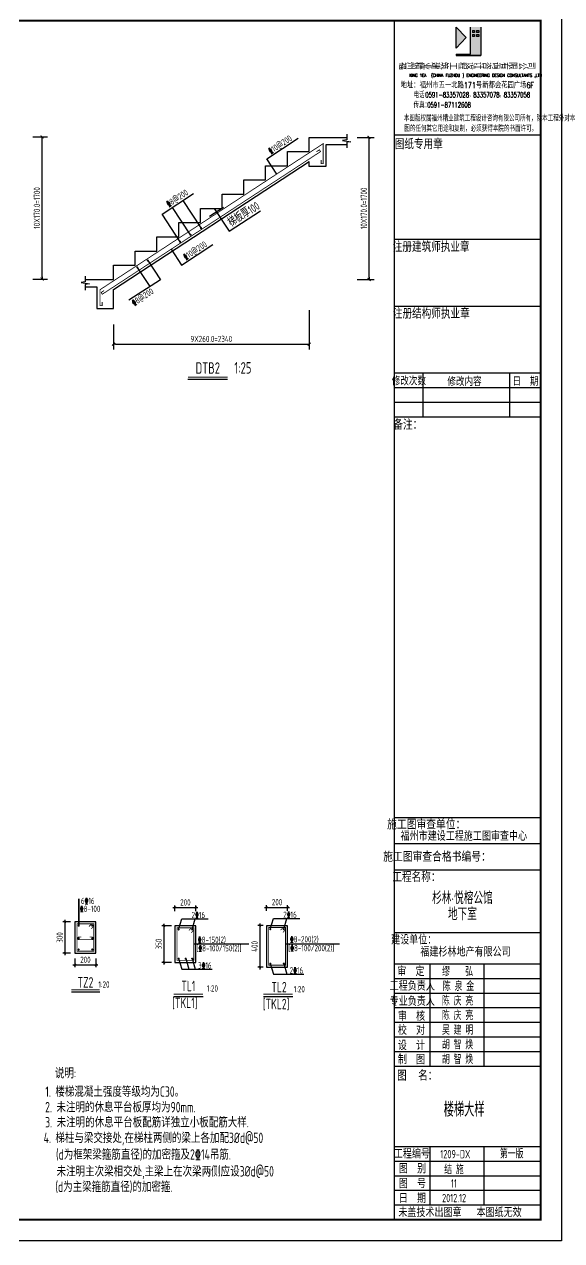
# Model space of a CAD drawing. Header units: millimetres. Extents: x -41781 to 68020, y 189188 to 426788.
# Drawn here: x 42313 to 68020, y 189188 to 247408 of the extents above; entities that cross this region are included whole.
import ezdxf
from ezdxf.enums import TextEntityAlignment as Align

# ---------------------------------------------------------------- set-up
doc = ezdxf.new("R2010")
doc.units = ezdxf.units.MM
doc.header["$LTSCALE"] = 1000
doc.header["$PDMODE"] = 35
doc.header["$PDSIZE"] = 200
for name, color, linetype in [('BBAR', 1, 'Continuous'), ('BDIM', 3, 'Continuous'), ('BSET', 2, 'Continuous'), ('CBAR', 1, 'Continuous'), ('CDIM', 3, 'Continuous'), ('COLU', 7, 'Continuous'), ('CSET', 2, 'Continuous'), ('NOTES', 7, 'Continuous'), ('STAIR', 2, 'Continuous'), ('TEXT', 7, 'Continuous'), ('图框', 4, 'Continuous'), ('柱', 2, 'Continuous'), ('结-柱', 4, 'Continuous')]:
    doc.layers.add(name, color=color, linetype=linetype)
doc.layers.add('REIN', color=1, linetype='Continuous', lineweight=18)
doc.styles.add('hztxt', font='txt', dxfattribs={"height": 10, "bigfont": 'hztxt.shx'})
doc.styles.add('HZTXT2', font='simplex.shx', dxfattribs={"width": 0.8, "bigfont": 'hztxt.shx'})
doc.styles.add('TK', font='romans.shx', dxfattribs={"width": 0.7, "bigfont": 'hztxt3.shx'})
doc.styles.add('TSSD_Dimension', font='Tssdeng.shx', dxfattribs={"width": 0.7, "bigfont": 'hztxt.shx'})
doc.styles.add('TSSD_REIN', font='Tssdeng.shx', dxfattribs={"width": 0.7, "bigfont": 'hztxt.shx'})
doc.styles.add('汉字', font='STXINWEI.TTF', dxfattribs={"width": 0.8})
doc.dimstyles.new('TSSD_100_100', dxfattribs={"dimtxt": 300, "dimasz": 100, "dimexe": 100, "dimexo": 250, "dimgap": 100, "dimtad": 1, "dimdec": 0, "dimzin": 0, "dimdsep": 46, "dimtxsty": 'TSSD_Dimension', "dimblk": 'ARCHTICK', "dimcen": 0, "dimdle": 100, "dimclrt": 7, "dimadec": 0, "dimazin": 0, "dimtfac": 1, "dimtdec": 0, "dimtix": 1, "dimtmove": 2, "dimatfit": 3, "dimfxl": 1, "dimtolj": 1, "dimtzin": 0, "dimarcsym": 0})
doc.dimstyles.new('TSSD_100_100$0', dxfattribs={"dimtxt": 300, "dimasz": 100, "dimexe": 250, "dimexo": 250, "dimgap": 100, "dimtad": 1, "dimdec": 0, "dimzin": 0, "dimdsep": 46, "dimtxsty": 'TSSD_Dimension', "dimblk": '_tsdbk', "dimblk1": '_tsdbk', "dimblk2": '_tsdbk', "dimsah": 1, "dimcen": 0, "dimclrt": 7, "dimadec": 0, "dimazin": 0, "dimtfac": 1, "dimtdec": 0, "dimtix": 1, "dimtmove": 2, "dimatfit": 3, "dimldrblk": '_tsdbk', "dimfxl": 1, "dimtolj": 1, "dimtzin": 0, "dimarcsym": 0})

# ---------------------------------------------------------------- blocks, each defined once
blk = doc.blocks.new('A$C35F87531')
at = {"layer": '图框'}
h = blk.add_hatch(color=256, dxfattribs=at)
h.paths.add_polyline_path([(80225, 58086), (79745, 58086), (79745, 56789), (79050, 56789), (79049, 56724), (79745, 56724), (80225, 56724)])
h.paths.add_polyline_path([(79837, 57631), (79837, 57731), (79937, 57731), (79937, 57631)], flags=16)
h.paths.add_polyline_path([(80032, 57631), (80032, 57731), (80132, 57731), (80132, 57631)], flags=16)
h.paths.add_polyline_path([(79837, 57827), (79837, 57927), (79937, 57927), (79937, 57827)], flags=16)
h.paths.add_polyline_path([(80032, 57827), (80032, 57927), (80132, 57927), (80132, 57827)], flags=16)
h.paths.add_polyline_path([(79524, 57583), (79049, 58081), (79050, 57085)])
for p, q in [((76100, 1000), (76100, 58400)), ((79050, 57085), (79049, 58081)), ((79524, 57583), (79049, 58081)), ((79745, 56789), (79745, 58086)), ((79837, 57927), (79937, 57927)), ((79837, 57927), (79837, 57827)), ((79937, 57827), (79837, 57827)), ((79837, 57731), (79937, 57731)), ((79837, 57731), (79837, 57631)), ((79937, 57927), (79937, 57827)), ((79937, 57731), (79937, 57631)), ((80032, 57927), (80132, 57927)), ((80032, 57927), (80032, 57827)), ((80132, 57827), (80032, 57827)), ((80032, 57731), (80132, 57731)), ((80032, 57731), (80032, 57631)), ((80132, 57927), (80132, 57827)), ((80132, 57731), (80132, 57631)), ((80225, 58086), (80225, 56724)), ((79524, 57583), (79050, 57085)), ((79937, 57631), (79837, 57631)), ((80132, 57631), (80032, 57631)), ((79050, 56789), (79049, 56724)), ((79049, 56724), (80225, 56724)), ((79049, 56724), (79745, 56724)), ((79050, 56789), (79745, 56789)), ((80225, 56724), (79745, 56724)), ((76100, 52932), (83100, 52932)), ((76100, 47932), (83100, 47932)), ((76100, 44732), (83100, 44732)), ((76100, 41532), (83100, 41532)), ((77453, 41532), (77453, 39432)), ((81606, 41532), (81606, 39432)), ((76100, 40832), (83100, 40832)), ((76100, 40132), (83100, 40132)), ((76100, 39432), (83100, 39432)), ((76100, 20254), (83100, 20254)), ((76100, 19004), (83100, 19004)), ((76100, 17754), (83100, 17754)), ((76100, 14754), (83100, 14754)), ((76100, 13254), (83100, 13254)), ((77791, 13254), (77791, 8354)), ((80377, 13254), (80377, 8354)), ((76100, 12554), (83100, 12554)), ((76100, 11854), (83100, 11854)), ((76100, 11154), (83100, 11154)), ((76100, 10454), (83100, 10454)), ((76100, 9754), (83100, 9754)), ((76100, 9054), (77791, 9054)), ((77791, 9054), (83100, 9054)), ((76100, 8354), (83100, 8354)), ((76100, 4500), (83100, 4500)), ((77791, 4500), (77791, 1700)), ((80377, 4500), (80377, 1700)), ((76100, 3800), (83100, 3800)), ((76100, 3100), (83100, 3100)), ((83100, 2400), (76100, 2400)), ((83100, 1700), (76100, 1700))]:
    blk.add_line(p, q, dxfattribs=at)
blk.add_lwpolyline([(0, 0), (0, 59400), (84100, 59400), (84100, 0)], close=True, dxfattribs=at)
at = {"layer": '图框', "const_width": 100}
blk.add_lwpolyline([(2500, 1000), (83100, 1000), (83100, 58400), (2500, 58400)], close=True, dxfattribs=at)
at = {"layer": '图框', "style": '汉字', "width": 0.8}
for s, p in [('福', (76354, 56404)), ('州', (76748, 56421)), ('精', (77116, 56416)), ('业', (77506, 56395)), ('建', (77912, 56415)), ('筑', (78337, 56416)), ('工', (78763, 56398)), ('程', (79197, 56411)), ('设', (79610, 56408)), ('计', (79994, 56418)), ('咨', (80372, 56413)), ('询', (80816, 56414)), ('有', (81209, 56410)), ('限', (81615, 56412)), ('公', (82075, 56397)), ('司', (82496, 56411))]:
    blk.add_text(s, height=320, rotation=270, dxfattribs=at).set_placement(p)
at = {"layer": '图框', "width": 0.7}
for s, height, style, p in [('KING YEA  (CHINA FUZHOU ) ENGINEERING DESIGN CONSULTANTS ,LTD', 150, 'hztxt', (76814, 55701)), ('本图版权属福州精业建筑工程设计咨询有限公司所有，除本工程外对本', 280, 'HZTXT2', (76551, 53580)), ('图的任何其它用途和复制，必须获得本院的书面许可。', 280, 'HZTXT2', (76573, 53088))]:
    blk.add_text(s, height=height, dxfattribs=dict(at, style=style)).set_placement(p)
at = {"layer": '图框'}
for s, height, style, width, p in [('地址：福州市五一北路171号新都会花园广场6F', 280, 'HZTXT2', 0.8, (79590, 55341)), ('电话：', 280, 'TK', 0.7, (77411, 54877)), ('0591-83357028，83357078，83357058', 250, 'TK', 0.6, (80082, 54841)), ('传真：', 280, 'TK', 0.7, (77411, 54391)), ('0591-87112608', 250, 'TK', 0.6, (78714, 54363)), ('图纸专用章', 500, 'HZTXT2', 0.8, (77262, 52521)), ('注册建筑师执业章', 500, 'HZTXT2', 0.8, (77857, 47602)), ('注册结构师执业章', 500, 'HZTXT2', 0.8, (77863, 44409)), ('修改次数', 380, 'HZTXT2', 0.8, (76792, 41181)), ('修改内容', 380, 'HZTXT2', 0.8, (79452, 41154)), ('日  期', 380, 'HZTXT2', 0.8, (82372, 41154)), ('备注：', 500, 'HZTXT2', 0.8, (76740, 39089)), ('施工图审查单位：', 450, 'HZTXT2', 0.8, (77622, 19953)), ('施工图审查合格书编号：', 450, 'HZTXT2', 0.8, (78136, 18409)), ('工程名称：', 500, 'HZTXT2', 0.8, (77151, 17437)), ('建设单位：', 400, 'HZTXT2', 0.8, (77022, 14436)), ('审  定', 400, 'HZTXT2', 0.8, (76886, 12921)), ('工程负责人', 400, 'HZTXT2', 0.8, (76952, 12224)), ('专业负责人', 400, 'HZTXT2', 0.8, (76952, 11495)), ('审  核', 400, 'HZTXT2', 0.8, (76915, 10777)), ('校  对', 400, 'HZTXT2', 0.8, (76916, 10109)), ('设  计', 400, 'HZTXT2', 0.8, (76915, 9376)), ('制  图', 400, 'HZTXT2', 0.8, (76915, 8703)), ('图  名：', 500, 'HZTXT2', 0.8, (77188, 7934)), ('工程编号', 400, 'HZTXT2', 0.8, (76935, 4192)), ('图  别', 400, 'HZTXT2', 0.8, (76963, 3475)), ('图  号', 400, 'HZTXT2', 0.8, (76963, 2758)), ('日  期', 400, 'HZTXT2', 0.8, (76963, 2058)), ('未盖技术出图章   本图纸无效', 400, 'HZTXT2', 0.8, (79237, 1389))]:
    blk.add_text(s, height=height, dxfattribs=dict(at, style=style, width=width)).set_placement(p, align=Align.MIDDLE)
blk = doc.blocks.new('_ArchTick')
at = {"color": 0, "linetype": 'ByBlock', "const_width": 0.4}
blk.add_lwpolyline([(-0.5, -0.5), (0.5, 0.5)], dxfattribs=at)
blk = doc.blocks.new('*D252')
at = {"layer": 'BDIM', "color": 0, "lineweight": -2}
for p, q in [((49419, 205128), (50619, 205128)), ((49519, 204955), (49519, 205228)), ((50519, 204955), (50519, 205228))]:
    blk.add_line(p, q, dxfattribs=at)
at = {"layer": 'Defpoints', "color": 0}
for p in [(50519, 205128), (49519, 204705), (50519, 204705)]:
    blk.add_point(p, dxfattribs=at)
at = {"layer": 'BDIM', "color": 0, "lineweight": -2, "xscale": 100, "yscale": 100, "zscale": 100, "rotation": 180}
blk.add_blockref('_ArchTick', (49519, 205128), dxfattribs=at)
at = {"layer": 'BDIM', "color": 0, "lineweight": -2, "xscale": 100, "yscale": 100, "zscale": 100}
blk.add_blockref('_ArchTick', (50519, 205128), dxfattribs=at)
at = {"layer": 'BDIM', "color": 7, "insert": (50019, 205378), "char_height": 300, "attachment_point": 5, "style": 'TSSD_Dimension'}
blk.add_mtext('\\A1;200', dxfattribs=at)
blk = doc.blocks.new('*D253')
at = {"layer": 'BDIM', "color": 0, "lineweight": -2}
for p, q in [((48991, 204360), (48991, 202410)), ((49355, 204260), (48891, 204260)), ((49355, 202510), (48891, 202510))]:
    blk.add_line(p, q, dxfattribs=at)
at = {"layer": 'Defpoints', "color": 0}
for p in [(49605, 204260), (48991, 202510), (49605, 202510)]:
    blk.add_point(p, dxfattribs=at)
at = {"layer": 'BDIM', "color": 0, "lineweight": -2, "xscale": 100, "yscale": 100, "zscale": 100}
for p, rotation in [((48991, 204260), 90), ((48991, 202510), 270)]:
    blk.add_blockref('_ArchTick', p, dxfattribs=dict(at, rotation=rotation))
at = {"layer": 'BDIM', "color": 7, "insert": (48741, 203385), "char_height": 300, "attachment_point": 5, "rotation": 90, "style": 'TSSD_Dimension'}
blk.add_mtext('\\A1;350', dxfattribs=at)
blk = doc.blocks.new('*D254')
at = {"layer": 'BDIM', "color": 0, "lineweight": -2}
for p, q in [((53804, 205141), (55004, 205141)), ((53904, 204968), (53904, 205241)), ((54904, 204968), (54904, 205241))]:
    blk.add_line(p, q, dxfattribs=at)
at = {"layer": 'Defpoints', "color": 0}
for p in [(54904, 205141), (53904, 204718), (54904, 204718)]:
    blk.add_point(p, dxfattribs=at)
at = {"layer": 'BDIM', "color": 0, "lineweight": -2, "xscale": 100, "yscale": 100, "zscale": 100, "rotation": 180}
blk.add_blockref('_ArchTick', (53904, 205141), dxfattribs=at)
at = {"layer": 'BDIM', "color": 0, "lineweight": -2, "xscale": 100, "yscale": 100, "zscale": 100}
blk.add_blockref('_ArchTick', (54904, 205141), dxfattribs=at)
at = {"layer": 'BDIM', "color": 7, "insert": (54404, 205391), "char_height": 300, "attachment_point": 5, "style": 'TSSD_Dimension'}
blk.add_mtext('\\A1;200', dxfattribs=at)
blk = doc.blocks.new('*D255')
at = {"layer": 'BDIM', "color": 0, "lineweight": -2}
for p, q in [((53578, 204374), (53578, 202174)), ((53740, 204274), (53478, 204274)), ((53740, 202274), (53478, 202274))]:
    blk.add_line(p, q, dxfattribs=at)
at = {"layer": 'Defpoints', "color": 0}
for p in [(53990, 204274), (53578, 202274), (53990, 202274)]:
    blk.add_point(p, dxfattribs=at)
at = {"layer": 'BDIM', "color": 0, "lineweight": -2, "xscale": 100, "yscale": 100, "zscale": 100}
for p, rotation in [((53578, 204274), 90), ((53578, 202274), 270)]:
    blk.add_blockref('_ArchTick', p, dxfattribs=dict(at, rotation=rotation))
at = {"layer": 'BDIM', "color": 7, "insert": (53328, 203274), "char_height": 300, "attachment_point": 5, "rotation": 90, "style": 'TSSD_Dimension'}
blk.add_mtext('\\A1;400', dxfattribs=at)
blk = doc.blocks.new('_tsdbk')
blk.add_line((-1, 0), (0, 0))
at = {"const_width": 0.5}
blk.add_lwpolyline([(-0.7, -0.7), (0.7, 0.7)], dxfattribs=at)
blk = doc.blocks.new('*D263')
at = {"layer": 'Defpoints', "color": 0}
for p in [(42465, 242017), (43164, 242017), (42465, 235217)]:
    blk.add_point(p, dxfattribs=at)
at = {"layer": 'STAIR', "color": 0, "lineweight": -2}
for p, q in [((42715, 242017), (43414, 242017)), ((43164, 235317), (43164, 241917)), ((42715, 235217), (43414, 235217))]:
    blk.add_line(p, q, dxfattribs=at)
at = {"layer": 'STAIR', "color": 0, "lineweight": -2, "xscale": 100, "yscale": 100, "zscale": 100}
for p, rotation in [((43164, 242017), 90), ((43164, 235217), 270)]:
    blk.add_blockref('_tsdbk', p, dxfattribs=dict(at, rotation=rotation))
at = {"layer": 'STAIR', "color": 7, "insert": (42914, 238617), "char_height": 300, "attachment_point": 5, "rotation": 90, "style": 'TSSD_Dimension'}
blk.add_mtext('\\A1;10X170.0=1700', dxfattribs=at)
blk = doc.blocks.new('*D265')
at = {"layer": 'Defpoints', "color": 0}
for p in [(57993, 241998), (58805, 241998), (57993, 235198)]:
    blk.add_point(p, dxfattribs=at)
at = {"layer": 'STAIR', "color": 0, "lineweight": -2}
for p, q in [((58243, 241998), (59055, 241998)), ((58805, 235298), (58805, 241898)), ((58243, 235198), (59055, 235198))]:
    blk.add_line(p, q, dxfattribs=at)
at = {"layer": 'STAIR', "color": 0, "lineweight": -2, "xscale": 100, "yscale": 100, "zscale": 100}
for p, rotation in [((58805, 241998), 90), ((58805, 235198), 270)]:
    blk.add_blockref('_tsdbk', p, dxfattribs=dict(at, rotation=rotation))
at = {"layer": 'STAIR', "color": 7, "insert": (58555, 238598), "char_height": 300, "attachment_point": 5, "rotation": 90, "style": 'TSSD_Dimension'}
blk.add_mtext('\\A1;10X170.0=1700', dxfattribs=at)
blk = doc.blocks.new('*D266')
at = {"layer": 'Defpoints', "color": 0}
for p in [(55939, 233978), (46579, 233298), (55939, 232098)]:
    blk.add_point(p, dxfattribs=at)
at = {"layer": 'STAIR', "color": 0, "lineweight": -2}
for p, q in [((55939, 233728), (55939, 231848)), ((46579, 233048), (46579, 231848)), ((46679, 232098), (55839, 232098))]:
    blk.add_line(p, q, dxfattribs=at)
at = {"layer": 'STAIR', "color": 0, "lineweight": -2, "xscale": 100, "yscale": 100, "zscale": 100, "rotation": 180}
blk.add_blockref('_tsdbk', (46579, 232098), dxfattribs=at)
at = {"layer": 'STAIR', "color": 0, "lineweight": -2, "xscale": 100, "yscale": 100, "zscale": 100}
blk.add_blockref('_tsdbk', (55939, 232098), dxfattribs=at)
at = {"layer": 'STAIR', "color": 7, "insert": (51259, 232348), "char_height": 300, "attachment_point": 5, "style": 'TSSD_Dimension'}
blk.add_mtext('\\A1;9X260.0=2340', dxfattribs=at)
blk = doc.blocks.new('*D304')
at = {"layer": 'CDIM', "color": 0, "lineweight": -2}
for p, q in [((44737, 202699), (44737, 202284)), ((45737, 202699), (45737, 202284)), ((44637, 202384), (45837, 202384))]:
    blk.add_line(p, q, dxfattribs=at)
at = {"layer": 'Defpoints', "color": 0}
for p in [(44737, 202949), (45737, 202949), (45737, 202384)]:
    blk.add_point(p, dxfattribs=at)
at = {"layer": 'CDIM', "color": 0, "lineweight": -2, "xscale": 100, "yscale": 100, "zscale": 100, "rotation": 180}
blk.add_blockref('_ArchTick', (44737, 202384), dxfattribs=at)
at = {"layer": 'CDIM', "color": 0, "lineweight": -2, "xscale": 100, "yscale": 100, "zscale": 100}
blk.add_blockref('_ArchTick', (45737, 202384), dxfattribs=at)
at = {"layer": 'CDIM', "color": 7, "insert": (45237, 202634), "char_height": 300, "attachment_point": 5, "style": 'TSSD_Dimension'}
blk.add_mtext('\\A1;200', dxfattribs=at)
blk = doc.blocks.new('*D305')
at = {"layer": 'CDIM', "color": 0, "lineweight": -2}
for p, q in [((44525, 204449), (44154, 204449)), ((44254, 204549), (44254, 202849)), ((44525, 202949), (44154, 202949))]:
    blk.add_line(p, q, dxfattribs=at)
at = {"layer": 'Defpoints', "color": 0}
for p in [(44775, 204449), (44254, 202949), (44775, 202949)]:
    blk.add_point(p, dxfattribs=at)
at = {"layer": 'CDIM', "color": 0, "lineweight": -2, "xscale": 100, "yscale": 100, "zscale": 100}
for p, rotation in [((44254, 204449), 90), ((44254, 202949), 270)]:
    blk.add_blockref('_ArchTick', p, dxfattribs=dict(at, rotation=rotation))
at = {"layer": 'CDIM', "color": 7, "insert": (44004, 203699), "char_height": 300, "attachment_point": 5, "rotation": 90, "style": 'TSSD_Dimension'}
blk.add_mtext('\\A1;300', dxfattribs=at)

msp = doc.modelspace()

# ---------------------------------------------------------------- linework, layer by layer
at = {"layer": 'BBAR', "const_width": 40}
for points in [[(45407.5, 204229.5), (45527.7, 204349.7), (45637.7, 204349.7), (45637.7, 203047.7), (44835.6, 203047.7), (44835.6, 204349.7), (45637.7, 204349.7), (45637.7, 204239.7), (45517.5, 204119.5)], [(50190.2, 204040.9), (50310.4, 204161.1), (50420.4, 204161.1), (50420.4, 202609.1), (49618.4, 202609.1), (49618.4, 204161.1), (50420.4, 204161.1), (50420.4, 204051.1), (50300.2, 203930.9)], [(54575.3, 204054.5), (54695.5, 204174.7), (54805.5, 204174.7), (54805.5, 202372.7), (54003.5, 202372.7), (54003.5, 204174.7), (54805.5, 204174.7), (54805.5, 204064.7), (54685.3, 203944.5)]]:
    msp.add_lwpolyline(points, dxfattribs=at)
at = {"layer": 'BBAR', "const_width": 50}
for points in [[(49671.2, 204083.3, 1), (49721.2, 204083.3, 1)], [(50317.6, 204083.3, 1), (50367.6, 204083.3, 1)], [(54056.2, 204097, 1), (54106.2, 204097, 1)], [(54702.7, 204097, 1), (54752.7, 204097, 1)], [(49671.2, 202686.8, 1), (49721.2, 202686.8, 1)], [(50003.6, 202686.8, 1), (50053.6, 202686.8, 1)], [(50317.6, 202686.8, 1), (50367.6, 202686.8, 1)], [(54056.2, 202450.5, 1), (54106.2, 202450.5, 1)], [(54702.7, 202450.5, 1), (54752.7, 202450.5, 1)]]:
    msp.add_lwpolyline(points, format="xyb", close=True, dxfattribs=at)
at = {"layer": 'BDIM'}
msp.add_line((53051.8, 203384.4), (50407.2, 203384.4), dxfattribs=at)
at = {"layer": 'BSET'}
for p, q in [((45736.7, 204448.7), (44736.7, 204448.7)), ((44736.7, 204448.7), (44736.7, 202948.7)), ((45736.7, 202948.7), (45736.7, 204448.7)), ((49519.4, 204260.1), (49519.4, 202510.1)), ((50519.4, 204260.1), (49519.4, 204260.1)), ((50519.4, 202510.1), (50519.4, 204260.1)), ((53904.5, 204260.1), (53904.5, 202273.7)), ((54904.5, 204260.1), (53904.5, 204260.1)), ((54904.5, 202273.7), (54904.5, 204260.1)), ((44736.7, 202948.7), (45736.7, 202948.7)), ((49519.4, 202510.1), (50519.4, 202510.1)), ((53904.5, 202273.7), (54904.5, 202273.7))]:
    msp.add_line(p, q, dxfattribs=at)
at = {"layer": 'BSET', "color": 4}
for p, q in [((44563.8, 201100.9, -690.8), (45921.8, 201100.9, -690.8)), ((49463.8, 200882.2), (50868.2, 200882.2)), ((53747.5, 200882.2), (55151.8, 200882.2))]:
    msp.add_line(p, q, dxfattribs=at)
at = {"layer": 'BSET', "color": 4, "const_width": 50, "elevation": -690.8}
msp.add_lwpolyline([(44563.8, 201200.9), (45921.8, 201200.9)], dxfattribs=at)
at = {"layer": 'BSET', "color": 4, "const_width": 50}
for points in [[(49463.8, 200982.2), (50868.2, 200982.2)], [(53747.5, 200982.2), (55151.8, 200982.2)]]:
    msp.add_lwpolyline(points, dxfattribs=at)
at = {"layer": 'CBAR', "const_width": 50}
for points in [[(44888.4, 204265.9, 1), (44938.4, 204265.9, 1)], [(45534.9, 204272, 1), (45584.9, 204272, 1)], [(44888.4, 203657.1, 1), (44938.4, 203657.1, 1)], [(45534.9, 203657.1, 1), (45584.9, 203657.1, 1)], [(44888.4, 203125.5, 1), (44938.4, 203125.5, 1)], [(45534.9, 203125.5, 1), (45584.9, 203125.5, 1)]]:
    msp.add_lwpolyline(points, format="xyb", close=True, dxfattribs=at)
at = {"layer": 'COLU'}
msp.add_lwpolyline([(44913.4, 204297), (44913.4, 205549)], close=True, dxfattribs=at)
msp.add_lwpolyline([(44913.4, 204297), (44913.4, 205549)], close=True, dxfattribs=at)
msp.add_lwpolyline([(44913.4, 204297), (44913.4, 205549)], close=True, dxfattribs=at)
msp.add_lwpolyline([(44913.4, 204297), (44913.4, 205549)], close=True, dxfattribs=at)
msp.add_lwpolyline([(44913.4, 204297), (44913.4, 205549)], close=True, dxfattribs=at)
msp.add_lwpolyline([(44913.4, 204297), (44913.4, 205549)], close=True, dxfattribs=at)
msp.add_lwpolyline([(44913.4, 204297), (44913.4, 205549)], close=True, dxfattribs=at)
msp.add_lwpolyline([(44913.4, 204297), (44913.4, 205549)], close=True, dxfattribs=at)
msp.add_lwpolyline([(44913.4, 204297), (44913.4, 205549)], close=True, dxfattribs=at)
msp.add_lwpolyline([(44913.4, 204297), (44913.4, 205549)], close=True, dxfattribs=at)
at = {"layer": 'COLU', "ltscale": 0.5}
msp.add_lwpolyline([(44913.4, 204297), (44913.4, 205549)], close=True, dxfattribs=at)
msp.add_lwpolyline([(44913.4, 204297), (44913.4, 205549)], close=True, dxfattribs=at)
msp.add_lwpolyline([(44913.4, 204297), (44913.4, 205549)], close=True, dxfattribs=at)
msp.add_lwpolyline([(44913.4, 204297), (44913.4, 205549)], close=True, dxfattribs=at)
at = {"layer": 'COLU', "ltscale": 0.5, "elevation": -690.8}
msp.add_lwpolyline([(44913.4, 204297), (44913.4, 205549)], close=True, dxfattribs=at)
msp.add_lwpolyline([(44913.4, 204297), (44913.4, 205549)], close=True, dxfattribs=at)
msp.add_lwpolyline([(44913.4, 204297), (44913.4, 205549)], close=True, dxfattribs=at)
at = {"layer": 'REIN', "const_width": 30}
msp.add_lwpolyline([(45033.4, 203722.1), (44913.4, 203722.1, 1), (44913.4, 203592.1), (45559.9, 203592.1, 1), (45559.9, 203722.1), (45439.9, 203722.1)], format="xyb", dxfattribs=at)
at = {"layer": 'STAIR'}
for p, q in [((55938.6, 241318.1), (55938.6, 241998.1)), ((55938.6, 241998.1), (57738.6, 241998.1)), ((57738.6, 241638.1), (56738.6, 241638.1)), ((56738.6, 241638.1), (56738.6, 240598.1)), ((54898.6, 240638.1), (54898.6, 241318.1)), ((54898.6, 241318.1), (55938.6, 241318.1)), ((46578.6, 234720.2), (55938.6, 240840.2)), ((53858.6, 239958.1), (53858.6, 240638.1)), ((53858.6, 240638.1), (54898.6, 240638.1)), ((55938.6, 240598.1), (55938.6, 240840.2)), ((56738.6, 240598.1), (55938.6, 240598.1)), ((52818.6, 239278.1), (52818.6, 239958.1)), ((52818.6, 239958.1), (53858.6, 239958.1)), ((50765.9, 237661.1), (49907.2, 238974.5)), ((51778.6, 238598.1), (51778.6, 239278.1)), ((51778.6, 239278.1), (52818.6, 239278.1)), ((50263.7, 237332.8), (49405, 238646.1)), ((50738.6, 237918.1), (50738.6, 238598.1)), ((50738.6, 238598.1), (51778.6, 238598.1)), ((51842.4, 238639.8), (51172.9, 238202)), ((49698.6, 237238.1), (49698.6, 237918.1)), ((49698.6, 237918.1), (50738.6, 237918.1)), ((48658.6, 236558.1), (48658.6, 237238.1)), ((48658.6, 237238.1), (49698.6, 237238.1)), ((47618.6, 235878.1), (47618.6, 236558.1)), ((47618.6, 236558.1), (48658.6, 236558.1)), ((46578.6, 235198.1), (46578.6, 235878.1)), ((46578.6, 235878.1), (47618.6, 235878.1)), ((47715.8, 235774.4), (48317.8, 234853.7)), ((45226.7, 234838.1), (45778.6, 234838.1)), ((45228.5, 235198.1), (46578.6, 235198.1)), ((45778.6, 234838.1), (45778.6, 233798.1)), ((46578.6, 233798.1), (46578.6, 234720.2)), ((45778.6, 233798.1), (46578.6, 233798.1))]:
    msp.add_line(p, q, dxfattribs=at)
at = {"layer": 'STAIR', "color": 4}
msp.add_line((50139.1, 230417.5), (52039.1, 230417.5), dxfattribs=at)
at = {"layer": 'STAIR', "color": 2, "const_width": 40}
msp.add_lwpolyline([(56513.8, 240908.5), (56513.8, 240738.5), (56613.8, 240738.5), (56613.8, 241698.5), (53828.7, 239877.5), (48676.4, 236498), (45935, 234705.6), (45935, 233945.6), (46035, 233945.6), (46035, 234115.6)], dxfattribs=at)
at = {"layer": 'STAIR'}
for points in [[(54385.7, 240241.7), (53910.1, 240969.1), (55416.6, 241954.2)], [(57738.6, 242148.1), (57738.6, 241875.1), (57540.1, 241850), (57935.2, 241787.4), (57736.8, 241762.4), (57736.8, 241489.4)], [(49761.5, 237004.4), (48902.8, 238317.8), (50409.4, 239302.8)], [(51398.2, 238588.3), (52109.6, 237500.3), (53616.2, 238485.3)], [(49331.8, 236639.9), (49824.4, 235886.6), (51330.9, 236871.6)], [(48218, 236102.7), (48819.9, 235182.1), (47313.4, 234197)], [(45228.5, 235348.1), (45228.5, 235075.1), (45030.1, 235050), (45425.2, 234987.4), (45226.7, 234962.4), (45226.7, 234689.4)]]:
    msp.add_lwpolyline(points, dxfattribs=at)
at = {"layer": 'STAIR', "const_width": 40}
msp.add_lwpolyline([(46131.4, 234666.7), (45989.1, 234573.7), (46043.8, 234490), (56483.8, 241316.2), (56429.1, 241399.9), (56286.8, 241306.8)], dxfattribs=at)
at = {"layer": 'STAIR', "const_width": 50}
for points in [[(51482.7, 238420.9, 1), (51532.7, 238420.9, 1)], [(51701.6, 238086.2, 1), (51751.6, 238086.2, 1)], [(50740.9, 237661.1, 1), (50790.9, 237661.1, 1)], [(49736.5, 237004.4, 1), (49786.5, 237004.4, 1)], [(50238.7, 237332.8, 1), (50288.7, 237332.8, 1)], [(47690.8, 235774.4, 1), (47740.8, 235774.4, 1)], [(48193, 236102.7, 1), (48243, 236102.7, 1)]]:
    msp.add_lwpolyline(points, format="xyb", close=True, dxfattribs=at)
at = {"layer": 'STAIR', "color": 4, "const_width": 50}
msp.add_lwpolyline([(50139.1, 230517.5), (52039.1, 230517.5)], dxfattribs=at)
at = {"layer": 'TEXT'}
for p, q in [((50342.6, 204083.3), (50490.5, 204592.2)), ((54727.7, 204097), (54875.6, 204605.9)), ((57383.9, 203377.7), (54792.2, 203377.7)), ((50033.2, 202686.8), (50181.1, 202177.9)), ((50342.6, 202686.8), (50490.5, 202177.9)), ((54727.7, 202450.5), (54875.5, 201941.6))]:
    msp.add_line(p, q, dxfattribs=at)
for points in [[(49696.2, 204083.3), (49844, 204592.2), (51115.5, 204592.2)], [(54081.2, 204097), (54229.1, 204605.9), (55500.6, 204605.9)], [(49696.2, 202686.8), (49844, 202177.9), (51307.4, 202177.9)], [(54081.2, 202450.5), (54229.1, 201941.6), (55692.5, 201941.6)]]:
    msp.add_lwpolyline(points, dxfattribs=at)
at = {"layer": '柱'}
msp.add_line((44913.4, 204297), (44913.4, 205549), dxfattribs=at)
at = {"layer": '结-柱', "ltscale": 0.5}
msp.add_lwpolyline([(44913.4, 204297), (44913.4, 205549)], close=True, dxfattribs=at)
msp.add_lwpolyline([(44913.4, 204297), (44913.4, 205549)], close=True, dxfattribs=at)

# ---------------------------------------------------------------- block references
at = {"layer": '图框'}
msp.add_blockref('A$C35F87531', (-16079.8, 189188.1), dxfattribs=at)

# ---------------------------------------------------------------- texts
at = {"layer": 'BSET', "color": 4, "style": 'TSSD_REIN', "width": 0.7}
for s, p in [('TZ2', (44861.2, 201301.7)), ('TL1', (49825.1, 201129.5)), ('TL2', (54134, 201074.2)), ('[TKL1]', (49389.1, 200318)), ('[TKL2]', (53724.5, 200266.3))]:
    msp.add_text(s, height=500, dxfattribs=at).set_placement(p)
at = {"layer": 'CSET', "color": 4, "style": 'TSSD_REIN', "width": 0.7}
for p in [(45855.8, 201299.1), (51045.2, 201109.1), (55201.2, 201074.3)]:
    msp.add_text('1:20', height=300, dxfattribs=at).set_placement(p)
at = {"layer": 'NOTES', "style": 'TSSD_REIN', "width": 0.7}
for s, p in [('说明:', (43774.5, 196955.1)), ('1. 楼梯混凝土强度等级均为C30。', (43318.1, 196072.8)), ('2. 未注明的休息平台板厚均为90mm.', (43310.1, 195328.8)), ('3. 未注明的休息平台板配筋详独立小板配筋大样.', (43310.1, 194605.7)), ('4. 梯柱与梁交接处,在梯柱两侧的梁上各加配3%%Cd@50', (43237.6, 193860.3)), ('(d为框架梁箍筋直径)的加密箍及2%%13214吊筋.', (43830.4, 193065)), ('未注明主次梁相交处,主梁上在次梁两侧应设3%%Cd@50', (43855.6, 192257.7)), ('(d为主梁箍筋直径)的加密箍.', (43800.7, 191518.5))]:
    msp.add_text(s, height=500, dxfattribs=at).set_placement(p)
at = {"layer": 'STAIR', "style": 'TSSD_REIN', "width": 0.7}
for s, height, p in [('%%13210@200', 300, (54102.6, 241185)), ('%%1328@200', 300, (49224.7, 238647.7)), ('梯板厚100', 400, (52222.3, 237693.4)), ('%%13210@200', 300, (50034.2, 236112.1)), ('%%1328@200', 300, (47571.9, 233919.7))]:
    msp.add_text(s, height=height, rotation=33.178511, dxfattribs=at).set_placement(p)
at = {"layer": 'STAIR', "color": 4, "style": 'TSSD_REIN', "width": 0.7}
for s, p in [('DTB2', (50505.5, 230681.7)), ('1:25', (52355.8, 230690.4))]:
    msp.add_text(s, height=550, dxfattribs=at).set_placement(p)
at = {"layer": 'TEXT', "style": 'TSSD_REIN'}
for s, height, width, p in [('福州市建设工程施工图审查中心  ', 400, 0.8, (63534.5, 208589.1)), ('杉林·悦榕公馆', 600, 0.7, (63272, 205629.2)), ('地下室', 600, 0.7, (63272, 204860.6)), ('福建杉林地产有限公司', 400, 0.8, (63420, 203042.9)), ('缪    弘', 400, 0.7, (63041, 202102.8)), ('陈 泉 金', 400, 0.7, (63085.5, 201402.8)), ('陈 庆 亮', 400, 0.7, (63041, 200702.9)), ('陈 庆 亮', 400, 0.7, (63041, 200002.9)), ('吴 建 明', 400, 0.7, (63041, 199302.9)), ('胡 智 焕', 400, 0.7, (63041, 198602.9)), ('胡 智 焕', 400, 0.7, (63041, 197902.9)), ('楼梯大样', 700, 0.7, (63354.4, 195508.7))]:
    msp.add_text(s, height=height, dxfattribs=dict(at, width=width)).set_placement(p, align=Align.MIDDLE)
at = {"layer": 'TEXT', "style": 'TSSD_REIN', "width": 0.7}
for s, height, p in [('2%%13216', 300, (54700.5, 204642.3)), ('2%%13216', 300, (50315.5, 204628.6)), ('%%1328-150(2)', 300, (50614.1, 203441.5)), ('%%1328-200(2)', 300, (55020.4, 203463)), ('[%%1328-100/150(2)]', 300, (50545.7, 203034)), ('[%%1328-100/200(2)]', 300, (54941.2, 203041.4)), ('3%%13216', 300, (50624.9, 202211.9)), ('2%%13216', 300, (55010, 201975.5)), ('第一版', 400, (65062.3, 193129.7))]:
    msp.add_text(s, height=height, dxfattribs=at).set_placement(p)
at = {"layer": 'TEXT', "color": 0, "linetype": 'ByBlock', "style": 'TSSD_REIN', "width": 0.7}
for s, p in [('1209-DX', (62933.9, 193329)), ('结 施', (62866.2, 192629)), ('11', (62866.2, 191929))]:
    msp.add_text(s, height=400, dxfattribs=at).set_placement(p, align=Align.MIDDLE)
msp.add_text('2012.12', height=400, dxfattribs=at).set_placement((62299.9, 191029))
at = {"layer": '柱', "style": 'TSSD_REIN', "width": 0.7}
for s, p in [('6%%13216', (45021.4, 205299.8)), ('%%1328-100', (44967.6, 204921))]:
    msp.add_text(s, height=300, dxfattribs=at).set_placement(p)

# ---------------------------------------------------------------- dimensions: what is measured, and where the dimension line sits
at = {"layer": 'BDIM'}
dim = msp.add_linear_dim(base=(50519.4, 205127.8), p1=(49519.4, 204704.7), p2=(50519.4, 204704.7), text='200', dimstyle='TSSD_100_100', dxfattribs=at)
dim.commit()
dim.dimension.update_dxf_attribs({"geometry": '*D252', "text_midpoint": (50019.4, 205377.8)})
dim = msp.add_linear_dim(base=(54904.5, 205141.4), p1=(53904.5, 204718.4), p2=(54904.5, 204718.4), text='200', dimstyle='TSSD_100_100$0', override={"dimexe": 100, "dimlfac": 0.2, "dimblk": 'ArchTick', "dimsah": 0, "dimdle": 100}, dxfattribs=at)
dim.commit()
dim.dimension.update_dxf_attribs({"geometry": '*D254', "text_midpoint": (54404.5, 205391.4)})
for base, p1, p2, picture, middle in [((48990.9, 202510.1), (49604.8, 204260.1), (49604.8, 202510.1), '*D253', (48740.9, 203385.1)), ((53578, 202273.7), (53989.8, 204273.7), (53989.8, 202273.7), '*D255', (53328, 203273.7))]:
    dim = msp.add_linear_dim(base=base, p1=p1, p2=p2, angle=90, dimstyle='TSSD_100_100', override={"dimlfac": 0.2}, dxfattribs=at)
    dim.commit()
    dim.dimension.update_dxf_attribs({"geometry": picture, "text_midpoint": middle})
at = {"layer": 'CDIM'}
dim = msp.add_linear_dim(base=(44253.6, 202948.7), p1=(44774.9, 204448.7), p2=(44774.9, 202948.7), angle=90, dimstyle='TSSD_100_100', override={"dimlfac": 0.2}, dxfattribs=at)
dim.commit()
dim.dimension.update_dxf_attribs({"geometry": '*D305', "text_midpoint": (44003.6, 203698.7)})
dim = msp.add_linear_dim(base=(45736.7, 202383.7, -690.8), p1=(44736.7, 202948.7, -690.8), p2=(45736.7, 202948.7, -690.8), dimstyle='TSSD_100_100', override={"dimlfac": 0.2}, dxfattribs=at)
dim.commit()
dim.dimension.update_dxf_attribs({"geometry": '*D304', "text_midpoint": (45236.7, 202633.7, -690.8)})
at = {"layer": 'STAIR'}
for base, p1, p2, picture, middle in [((43163.9, 242017.2), (42465, 235217.2), (42465, 242017.2), '*D263', (42913.9, 238617.2)), ((58805, 241998.1), (57993.3, 235198.1), (57993.3, 241998.1), '*D265', (58555, 238598.1))]:
    dim = msp.add_linear_dim(base=base, p1=p1, p2=p2, angle=90, text='10X170.0=1700', dimstyle='TSSD_100_100$0', dxfattribs=at)
    dim.commit()
    dim.dimension.update_dxf_attribs({"geometry": picture, "text_midpoint": middle})
dim = msp.add_linear_dim(base=(55938.6, 232098.1), p1=(46578.6, 233298.1), p2=(55938.6, 233978.1), text='9X260.0=2340', dimstyle='TSSD_100_100$0', dxfattribs=at)
dim.commit()
dim.dimension.update_dxf_attribs({"geometry": '*D266', "text_midpoint": (51258.6, 232348.1)})

doc.saveas('drawing.dxf')
